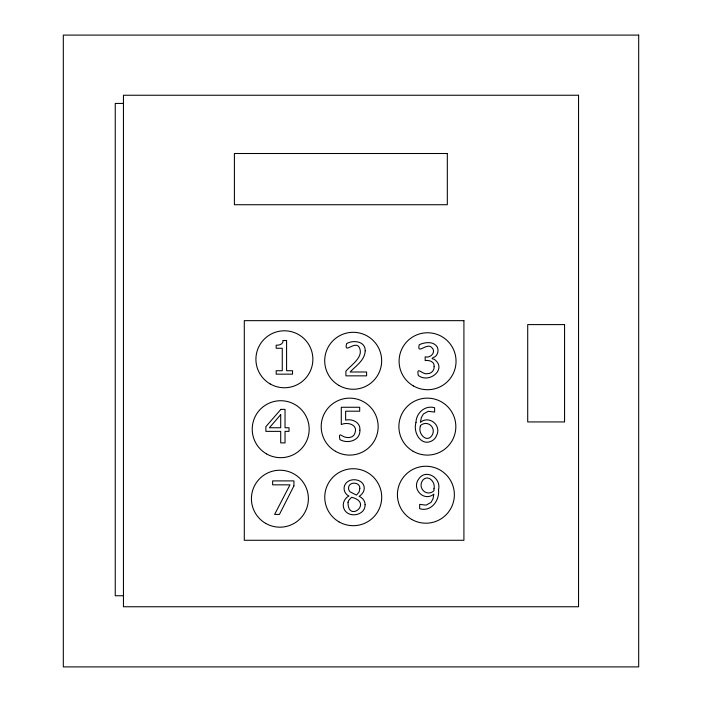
<?xml version="1.0" encoding="UTF-8"?>
<svg xmlns="http://www.w3.org/2000/svg" width="702" height="702" viewBox="0 0 702 702"><rect width="100%" height="100%" fill="white"/><g stroke="black" fill="none" stroke-linecap="round" stroke-linejoin="round"><path stroke-width="1.05" d="M123.455 103.431L115.251 103.431L115.251 595.752L123.455 595.752M420.314 426.518C417.743 433.582 426.623 443.401 432.002 435.442C436.653 427.641 427.492 419.533 420.375 425.561L420.314 426.518M433.994 488.767L433.897 490.882C426.158 497.358 417.006 487.399 422.981 479.957C428.562 474.096 435.758 482.476 433.994 488.767M415.988 422.551C412.671 432.607 421.604 447.534 432.765 440.347A10.67 10.67 0 0 0 436.662 435.337C441.751 425.21 429.036 415.022 420.375 422.358L421.375 417.479L423.429 413.969L428.202 411.319L434.608 412.048L434.608 407.748C425.149 404.861 416.032 413.048 415.988 422.551M438.513 489.733C439.838 500.342 431.151 512.249 419.664 508.696L419.664 504.396L426.167 505.115L431.019 502.386L432.994 498.859L433.88 494.076C424.148 502.246 411.346 489.04 418.603 479.159C425.666 468.137 441.628 477.983 438.513 489.733M434.152 366.584C434.415 370.437 431.195 373.973 427.237 373.657C422.771 375.096 416.04 365.294 418.339 375.482C429.475 384.038 447.648 368.62 434.134 359.248C428.79 358.432 435.293 357.493 436.24 355.572C438.162 353.229 438.566 349.877 437.311 347.13C433.678 340.961 424.833 342.155 419.261 344.7C416.584 355.554 427.044 342.041 431.756 347.56C436.626 351.79 430.58 358.503 425.184 356.809L425.184 360.547C429.194 359.942 434.722 361.6 434.152 366.584M359.889 430.115C360.521 440.593 347.683 444.199 339.917 439.575C338.145 430.677 342.137 437.267 346.288 437.337C349.701 438.188 353.852 436.951 354.879 433.231C358.301 424.517 347.587 421.726 341.286 424.534L341.286 407.265L359.687 407.265L359.687 411.205L345.63 411.205L345.63 420.121C352.246 418.541 360.696 422.332 359.889 430.115M359.836 488.346L359.134 491.988L356.484 495.086L350.351 491.988A4.8 4.8 0 0 1 348.552 488.074C348.482 481.335 360.126 481.633 359.836 488.346M365.084 504.72C365.461 515.768 347.885 518.638 343.971 508.739C341.909 503.948 344.428 498.236 348.912 496.024C344.234 493.971 342.541 487.679 345.656 483.634A9.635 9.635 0 0 1 350.149 480.396C355.896 478.229 364.391 481.291 364.25 488.302C364.224 491.733 361.872 494.673 359.134 496.34C362.495 497.797 365.233 500.895 365.084 504.72M348.017 502.281C347.815 523.297 373.692 502.72 351.614 497.288L348.754 500.342L348.017 502.281M365.207 350.851C364.838 360.24 355.94 365.803 350.114 371.999L366.602 371.999L366.602 375.851L345.902 375.851L345.902 371.147C351.386 364.698 364.619 356.651 358.968 346.867C354.457 340.698 343.875 354.668 346.604 343.647C353.185 339.698 365.584 341.181 365.207 350.851M283.099 340.514C283.248 344.305 279.229 345.375 276.184 345.2L276.184 348.262L282.265 348.262L282.265 370.735L276.184 370.735L276.184 374.157L292.532 374.157L292.532 370.735L286.583 370.735L286.583 340.514L283.099 340.514M293.927 485.916L279.422 514.426L274.622 514.426L289.987 484.836L272.639 484.836L272.639 480.896L293.927 480.896L293.927 485.916M280.703 414.654L269.401 427.755L280.703 427.755L280.703 414.654M280.888 409.363L265.882 426.632L265.882 431.361L280.703 431.361L280.703 442.892L285.03 442.892L285.03 431.361L289.013 431.361L289.013 427.755L285.03 427.755L285.03 409.363L280.888 409.363M638.688 35.1L63.312 35.1L63.312 666.9L638.688 666.9L638.688 35.1M578.545 95.244L123.455 95.244L123.455 606.756L578.545 606.756L578.545 95.244M447.323 153.51L234.407 153.51L234.407 204.73L447.323 204.73L447.323 153.51M463.917 320.656L244.296 320.656L244.296 540.277L463.917 540.277L463.917 320.656M564.566 324.596L527.711 324.596L527.711 421.937L564.566 421.937L564.566 324.596M270.156 383.933A28.475 28.475 0 0 0 312.873 359.275A28.475 28.475 0 0 0 270.156 334.608A28.475 28.475 0 0 0 270.156 383.933M338.943 385.442A28.475 28.475 0 0 0 381.66 360.784A28.475 28.475 0 0 0 338.943 336.118A28.475 28.475 0 0 0 338.943 385.442M413.329 385.898A28.475 28.475 0 0 0 456.046 361.24A28.475 28.475 0 0 0 413.329 336.574A28.475 28.475 0 0 0 413.329 385.898M413.118 451.281A28.475 28.475 0 0 0 455.835 426.614A28.475 28.475 0 0 0 413.118 401.956A28.475 28.475 0 0 0 413.118 451.281M411.653 519.392A28.475 28.475 0 0 0 454.369 494.726A28.475 28.475 0 0 0 411.653 470.068A28.475 28.475 0 0 0 411.653 519.392M265.663 523.367A28.475 28.475 0 0 0 308.38 498.71A28.475 28.475 0 0 0 265.663 474.043A28.475 28.475 0 0 0 265.663 523.367M266.462 453.861A28.475 28.475 0 0 0 309.178 429.203A28.475 28.475 0 0 0 266.462 404.536A28.475 28.475 0 0 0 266.462 453.861M335.442 451.281A28.475 28.475 0 0 0 378.159 426.614A28.475 28.475 0 0 0 335.442 401.956A28.475 28.475 0 0 0 335.442 451.281M338.996 521.867A28.475 28.475 0 0 0 381.712 497.209A28.475 28.475 0 0 0 338.996 472.543A28.475 28.475 0 0 0 338.996 521.867"/></g></svg>
